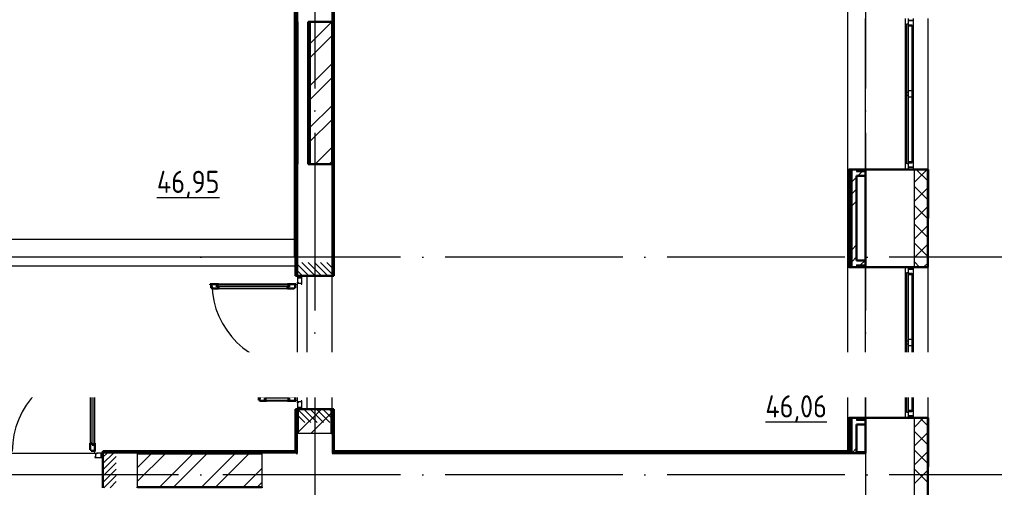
# Model space of a CAD drawing. Header units: millimetres. Extents: x -259793 to 503324, y -44556 to 93494.
# Drawn here: x 158762 to 169738, y -14228 to -8958 of the extents above; entities that cross this region are included whole.
import ezdxf
from ezdxf import colors
from ezdxf.entities.mleader import LeaderData, LeaderLine
from ezdxf.math import Vec2, Vec3

# ---------------------------------------------------------------- set-up
doc = ezdxf.new("R2010")
doc.units = ezdxf.units.MM
for name, pattern in [('ADSK_Линия сетки', [25, 20, -2.5, 0, -2.5]), ('ADSK_Сверху', [450, 300, -150]), ('ADSK_Штриховая_ш2 п1_5', [4.5, 3, -1.5])]:
    doc.linetypes.add(name, pattern=pattern)
for name, color, linetype, lineweight in [('_ Окна', 7, 'Continuous', 9), ('RC-Выноски', 7, 'Continuous', 0), ('Двери', 252, 'Continuous', 9), ('Линии', 7, 'Continuous', 9), ('Марки помещений', 252, 'Continuous', 20), ('Ограждение', 252, 'Continuous', 9), ('Окна', 252, 'Continuous', 9), ('Оси', 252, 'Continuous', 9), ('Перекрытие', 252, 'Continuous', 18), ('Стены внутренние', 7, 'Continuous', 18), ('Стены наружные', 7, 'Continuous', 18), ('Стены штриховка', 7, 'Continuous', 9)]:
    doc.layers.add(name, color=color, linetype=linetype, lineweight=lineweight)
doc.layers.add('Двери открывание', color=7, linetype='Continuous', lineweight=9, true_color=0xc0c0c0)
doc.styles.add('GOST Common_2', font='', dxfattribs={"width": 0.9, "height": 250})
doc.styles.add('Mipgost_5', font='', dxfattribs={"height": 250})
doc.styles.get('GOST Common_2').set_extended_font_data('GOST type B')
doc.styles.get('Mipgost_5').set_extended_font_data('Mipgost')

# ---------------------------------------------------------------- blocks, each defined once
blk = doc.blocks.new('2 этаж')
at = {"layer": 'Двери', "lineweight": 18, "true_color": 0x636466}
h = blk.add_hatch(dxfattribs=at)
h.set_pattern_fill('FP_2', color=251, angle=90, style=0, pattern_type=2)
h.set_pattern_definition([(135, (162076.006, -11124.253), (-35.3553, -35.3553), [])])
h.paths.add_polyline_path([(162145, -11899), (162271, -11899), (162271, -11749), (161881, -11749), (161881, -11899)])
h.paths.add_polyline_path([(161881, -10249), (162271, -10249), (162271, -10099), (161881, -10099)])
h = blk.add_hatch(dxfattribs=at)
h.set_pattern_fill('FP_2', color=251, style=0, pattern_type=2)
h.set_pattern_definition([(45, (158816.006, -12439.253), (-35.3553, 35.3553), [])])
h.paths.add_polyline_path([(159841, -12634), (159841, -12244), (159691, -12244), (159691, -12634)])
h.paths.add_polyline_path([(158041, -12634), (158191, -12634), (158191, -12244), (158041, -12244)])
at = {"layer": '_ Окна', "color": 251, "true_color": 0x636466}
for p, q in [((168758, -7349), (168758, -7374)), ((168816, -7374), (168816, -7349)), ((168758, -7374), (168816, -7374)), ((168758, -9024), (168758, -9049)), ((168816, -9024), (168758, -9024)), ((168816, -9049), (168816, -9024)), ((168758, -10149), (168758, -10174)), ((168758, -10174), (168816, -10174)), ((168816, -10174), (168816, -10149)), ((168758, -11824), (168758, -11849)), ((168816, -11824), (168758, -11824)), ((168816, -11849), (168816, -11824))]:
    blk.add_line(p, q, dxfattribs=at)
at = {"layer": '_ Окна', "color": 251, "lineweight": 18, "true_color": 0x636466}
for p, q in [((168816, -7374), (168758, -7374)), ((168758, -7374), (168758, -7412)), ((168758, -7420), (168799, -7420)), ((168799, -7420), (168799, -7432)), ((168799, -7438), (168816, -7434)), ((168816, -7434), (168816, -7374)), ((168799, -8978), (168758, -8978)), ((168758, -8986), (168758, -9024)), ((168816, -8965), (168799, -8960)), ((168799, -8966), (168799, -8978)), ((168816, -9024), (168816, -8965)), ((168758, -9024), (168816, -9024)), ((168816, -10174), (168758, -10174)), ((168758, -10174), (168758, -10212)), ((168816, -10234), (168816, -10174)), ((168758, -10220), (168799, -10220)), ((168799, -10220), (168799, -10232)), ((168799, -10238), (168816, -10234)), ((168799, -11778), (168758, -11778)), ((168758, -11786), (168758, -11824)), ((168758, -11824), (168816, -11824)), ((168816, -11765), (168799, -11760)), ((168799, -11766), (168799, -11778)), ((168816, -11824), (168816, -11765))]:
    blk.add_line(p, q, dxfattribs=at)
at = {"layer": 'Двери', "color": 251, "linetype": 'ADSK_Штриховая_ш2 п1_5', "true_color": 0x636466}
for p, q in [((161881, -10099), (161881, -10249)), ((162271, -10249), (162271, -10099)), ((161881, -10249), (162271, -10249)), ((162271, -11749), (161881, -11749)), ((161881, -11749), (161881, -11899)), ((162271, -11899), (162271, -11749)), ((159841, -12244), (159691, -12244)), ((159691, -12244), (159691, -12634))]:
    blk.add_line(p, q, dxfattribs=at)
at = {"layer": 'Двери', "color": 251, "true_color": 0x636466}
for p, q in [((161931, -10249), (161881, -10249)), ((161881, -10249), (161881, -10269)), ((161881, -10269), (161931, -10269)), ((161931, -10269), (161881, -10269)), ((161881, -10269), (161881, -10318)), ((161931, -10269), (161931, -10249)), ((161931, -10341), (161931, -10269)), ((160975, -10350), (161787, -10350)), ((160975, -10371), (160975, -10350)), ((161787, -10371), (160975, -10371)), ((161769, -10341), (160993, -10341)), ((160993, -10391), (161769, -10391)), ((161787, -10350), (161787, -10371)), ((161881, -10318), (161889, -10318)), ((161889, -10318), (161889, -10332)), ((161889, -10332), (161923, -10332)), ((161923, -10332), (161923, -10341)), ((161923, -10341), (161931, -10341)), ((159549, -11356), (159549, -12132)), ((159569, -12150), (159569, -11338)), ((159569, -11338), (159590, -11338)), ((159590, -11338), (159590, -12150)), ((159599, -12132), (159599, -11356)), ((161787, -11627), (161515, -11627)), ((161515, -11627), (161515, -11648)), ((161769, -11607), (161533, -11607)), ((161787, -11648), (161787, -11627)), ((161515, -11648), (161787, -11648)), ((161533, -11657), (161769, -11657)), ((161881, -11680), (161881, -11729)), ((161889, -11680), (161881, -11680)), ((161931, -11729), (161881, -11729)), ((161881, -11729), (161881, -11749)), ((161881, -11729), (161931, -11729)), ((161923, -11666), (161889, -11666)), ((161889, -11666), (161889, -11680)), ((161931, -11657), (161923, -11657)), ((161923, -11657), (161923, -11666)), ((161931, -11729), (161931, -11657)), ((161931, -11749), (161931, -11729)), ((161881, -11749), (161931, -11749)), ((159590, -12150), (159569, -12150)), ((159608, -12286), (159599, -12286)), ((159599, -12286), (159599, -12294)), ((159622, -12252), (159608, -12252)), ((159608, -12252), (159608, -12286)), ((159622, -12244), (159622, -12252)), ((159671, -12244), (159622, -12244)), ((159691, -12244), (159671, -12244)), ((159671, -12244), (159671, -12294)), ((159671, -12294), (159671, -12244)), ((159691, -12294), (159691, -12244)), ((159599, -12294), (159671, -12294)), ((159671, -12294), (159691, -12294))]:
    blk.add_line(p, q, dxfattribs=at)
at = {"layer": 'Двери', "color": 251, "lineweight": 30, "true_color": 0x636466}
for p, q in [((160993, -10341), (160899, -10341)), ((160899, -10341), (160899, -10349)), ((160899, -10349), (160908, -10349)), ((160908, -10349), (160908, -10383)), ((160908, -10383), (160917, -10383)), ((160917, -10383), (160917, -10391)), ((160917, -10391), (160993, -10391)), ((160975, -10350), (160993, -10350)), ((160975, -10371), (160975, -10350)), ((160993, -10371), (160975, -10371)), ((160993, -10350), (160993, -10341)), ((160993, -10391), (160993, -10371)), ((161863, -10341), (161769, -10341)), ((161769, -10350), (161769, -10341)), ((161787, -10350), (161769, -10350)), ((161769, -10371), (161787, -10371)), ((161769, -10391), (161769, -10371)), ((161769, -10391), (161845, -10391)), ((161787, -10371), (161787, -10350)), ((161845, -10391), (161845, -10383)), ((161845, -10383), (161854, -10383)), ((161854, -10383), (161854, -10349)), ((161854, -10349), (161863, -10349)), ((161863, -10349), (161863, -10341)), ((159557, -11280), (159549, -11280)), ((159549, -11280), (159549, -11356)), ((159591, -11271), (159557, -11271)), ((159557, -11271), (159557, -11280)), ((159599, -11262), (159591, -11262)), ((159591, -11262), (159591, -11271)), ((159599, -11356), (159599, -11262)), ((159549, -11356), (159569, -11356)), ((159569, -11356), (159569, -11338)), ((159569, -11338), (159590, -11338)), ((159590, -11338), (159590, -11356)), ((159590, -11356), (159599, -11356)), ((161533, -11607), (161439, -11607)), ((161439, -11607), (161439, -11615)), ((161439, -11615), (161448, -11615)), ((161448, -11615), (161448, -11649)), ((161533, -11627), (161515, -11627)), ((161515, -11627), (161515, -11648)), ((161533, -11607), (161533, -11627)), ((161845, -11607), (161769, -11607)), ((161769, -11607), (161769, -11627)), ((161769, -11627), (161787, -11627)), ((161787, -11627), (161787, -11648)), ((161845, -11615), (161845, -11607)), ((161854, -11615), (161845, -11615)), ((161854, -11649), (161854, -11615)), ((161448, -11649), (161457, -11649)), ((161457, -11649), (161457, -11657)), ((161457, -11657), (161533, -11657)), ((161515, -11648), (161533, -11648)), ((161533, -11648), (161533, -11657)), ((161769, -11648), (161769, -11657)), ((161787, -11648), (161769, -11648)), ((161769, -11657), (161863, -11657)), ((161863, -11649), (161854, -11649)), ((161863, -11657), (161863, -11649)), ((159549, -12132), (159549, -12208)), ((159549, -12132), (159569, -12132)), ((159569, -12132), (159569, -12150)), ((159569, -12150), (159590, -12150)), ((159590, -12132), (159599, -12132)), ((159590, -12150), (159590, -12132)), ((159599, -12226), (159599, -12132)), ((159549, -12208), (159557, -12208)), ((159557, -12208), (159557, -12217)), ((159557, -12217), (159591, -12217)), ((159591, -12217), (159591, -12226)), ((159591, -12226), (159599, -12226))]:
    blk.add_line(p, q, dxfattribs=at)
at = {"layer": 'Двери открывание', "color": 251, "true_color": 0x636466}
for centre, radius, start, end in [((161863, -10323), 946, 181.0903, 270), ((159617, -12226), 946, 91.0903, 180), ((161863, -11675), 406, 90, 177.459)]:
    blk.add_arc(centre, radius, start, end, dxfattribs=at)
at = {"layer": 'Линии', "color": 251, "linetype": 'ADSK_Сверху', "ltscale": 100, "true_color": 0x636466}
for p, q in [((161881, -9839), (151051, -9839)), ((161881, -10139), (151061, -10139))]:
    blk.add_line(p, q, dxfattribs=at)
at = {"layer": 'Ограждение', "color": 251, "true_color": 0x636466}
for p, q in [((162296, -10239), (162296, -4534)), ((168076, -12224), (168076, -4529)), ((168076, -9049), (168076, -7349)), ((168276, -9049), (168276, -7349)), ((168726, -9049), (168726, -7349)), ((168091, -9049), (168076, -9049)), ((161856, -10039), (161856, -10239)), ((168076, -10149), (168091, -10149)), ((168076, -11849), (168076, -10149)), ((168276, -11849), (168276, -10149)), ((168726, -11849), (168726, -10149)), ((161861, -10239), (161856, -10239)), ((162296, -10239), (162291, -10239)), ((161856, -11759), (161861, -11759)), ((161856, -11759), (161856, -12219)), ((162291, -11759), (162296, -11759)), ((162296, -12219), (162296, -11759)), ((168091, -11849), (168076, -11849)), ((159701, -12224), (159701, -12219)), ((161856, -12219), (159701, -12219)), ((161856, -12219), (161861, -12224)), ((162296, -12219), (162291, -12224)), ((168076, -12219), (162296, -12219)), ((168276, -12229), (168176, -12229))]:
    blk.add_line(p, q, dxfattribs=at)
at = {"layer": 'Окна', "color": 251, "true_color": 0x636466}
for p, q in [((168741, -7412), (168758, -7412)), ((168741, -8184), (168741, -7412)), ((168758, -7412), (168758, -8184)), ((168758, -7432), (168799, -7432)), ((168799, -7432), (168799, -8164)), ((168816, -8965), (168816, -7434)), ((168741, -8214), (168741, -8184)), ((168758, -8184), (168741, -8184)), ((168741, -8214), (168758, -8214)), ((168741, -8986), (168741, -8214)), ((168799, -8164), (168758, -8164)), ((168758, -8184), (168758, -8214)), ((168758, -8214), (168758, -8986)), ((168799, -8164), (168799, -8234)), ((168758, -8234), (168799, -8234)), ((168799, -8234), (168799, -8966)), ((168758, -8986), (168741, -8986)), ((168799, -8966), (168758, -8966)), ((168741, -10212), (168758, -10212)), ((168741, -10984), (168741, -10212)), ((168758, -10212), (168758, -10984)), ((168758, -10232), (168799, -10232)), ((168799, -10232), (168799, -10964)), ((168816, -11765), (168816, -10234)), ((168799, -10964), (168758, -10964)), ((168799, -10964), (168799, -11034)), ((168741, -11014), (168741, -10984)), ((168758, -10984), (168741, -10984)), ((168741, -11014), (168758, -11014)), ((168741, -11786), (168741, -11014)), ((168758, -10984), (168758, -11014)), ((168758, -11014), (168758, -11786)), ((168758, -11034), (168799, -11034)), ((168799, -11034), (168799, -11766)), ((168758, -11786), (168741, -11786)), ((168799, -11766), (168758, -11766))]:
    blk.add_line(p, q, dxfattribs=at)
at = {"layer": 'Оси', "color": 251, "linetype": 'ADSK_Линия сетки', "ltscale": 100, "true_color": 0x636466}
for p, q in [((162076, -1139), (162076, -32265)), ((168276, -1139), (168276, -32265)), ((170543, -10039), (93566, -10039)), ((170543, -12489), (93566, -12489))]:
    blk.add_line(p, q, dxfattribs=at)
at = {"layer": 'Перекрытие', "color": 251, "ltscale": 100, "true_color": 0x636466}
for p, q in [((161851, -10039), (156866, -10039)), ((161986, -10249), (161986, -11749)), ((162266, -11749), (162271, -11749))]:
    blk.add_line(p, q, dxfattribs=at)
at = {"layer": 'Стены внутренние', "color": 251, "true_color": 0x636466}
for p, q in [((161881, -6039), (161881, -7389)), ((162271, -7389), (162271, -6039)), ((168978, -7349), (168978, -9049)), ((161881, -8989), (161881, -10249)), ((162271, -11749), (162271, -8989)), ((168826, -10149), (168826, -9049)), ((168978, -10149), (168978, -11849)), ((161881, -11680), (161881, -10318)), ((168826, -19189), (168826, -11849)), ((162266, -12024), (161886, -12024)), ((158260, -12244), (159622, -12244)), ((160081, -12244), (159691, -12244)), ((160081, -12629), (160081, -12249)), ((161866, -12244), (161481, -12244)), ((161481, -12249), (161481, -12629)), ((161881, -12244), (161881, -12244))]:
    blk.add_line(p, q, dxfattribs=at)
at = {"layer": 'Стены внутренние', "color": 251, "lineweight": 30, "true_color": 0x636466}
for p, q in [((161881, -7389), (161881, -8989)), ((162001, -7389), (162271, -7389)), ((162001, -8989), (162001, -7389)), ((162271, -8989), (162001, -8989)), ((168978, -9049), (168276, -9049)), ((168978, -10149), (168978, -9049)), ((168276, -9124), (168276, -10074)), ((168276, -10149), (168978, -10149)), ((161881, -10249), (162271, -10249)), ((168978, -11849), (168276, -11849)), ((168978, -19341), (168978, -11849)), ((168276, -11924), (168276, -12244)), ((161886, -12024), (161881, -12024)), ((162271, -12024), (162266, -12024)), ((159691, -12244), (159691, -12634)), ((160081, -12249), (160081, -12244)), ((161481, -12244), (161481, -12249)), ((161881, -12244), (161866, -12244)), ((168101, -12244), (162271, -12244)), ((168276, -12244), (168176, -12244)), ((160081, -12634), (160081, -12629)), ((161481, -12629), (161481, -12634))]:
    blk.add_line(p, q, dxfattribs=at)
at = {"layer": 'Стены внутренние', "color": 251, "linetype": 'Continuous', "lineweight": 9, "true_color": 0x636466}
for p, q in [((168826, -9194), (168969, -9051)), ((168976, -9180), (168845, -9049)), ((168976, -9393), (168826, -9243)), ((168826, -9406), (168976, -9256)), ((168976, -9372), (168978, -9372)), ((168976, -9605), (168826, -9455)), ((168826, -9618), (168976, -9468)), ((168976, -9817), (168826, -9667)), ((168826, -9830), (168976, -9680)), ((168976, -9779), (168978, -9779)), ((168976, -10029), (168826, -9879)), ((168826, -10042), (168976, -9892)), ((168884, -10149), (168826, -10091)), ((168976, -10084), (168978, -10084)), ((168933, -10147), (168976, -10105)), ((168826, -11952), (168926, -11851)), ((168976, -11938), (168887, -11849)), ((168978, -11912), (168976, -11908)), ((168976, -12150), (168826, -12000)), ((168826, -12164), (168976, -12014)), ((168976, -12014), (168978, -12014)), ((168976, -12362), (168826, -12212)), ((168826, -12376), (168976, -12226)), ((168976, -12319), (168978, -12319)), ((168976, -12575), (168826, -12425)), ((168826, -12588), (168976, -12438))]:
    blk.add_line(p, q, dxfattribs=at)
at = {"layer": 'Стены наружные', "color": 251, "lineweight": 30, "true_color": 0x636466}
for p, q in [((162291, -10249), (162291, -4529)), ((161851, -5039), (161851, -10039)), ((162021, -7389), (162021, -8989)), ((162271, -8989), (162271, -7389)), ((168276, -9049), (168091, -9049)), ((168091, -9049), (168091, -10149)), ((168276, -9124), (168276, -9049)), ((168983, -9049), (168978, -9049)), ((168983, -9599), (168983, -9049)), ((168176, -10074), (168176, -9124)), ((168176, -9124), (168276, -9124)), ((168978, -9599), (168983, -9599)), ((161851, -10039), (161861, -10039)), ((161861, -10039), (161861, -10249)), ((168276, -10074), (168176, -10074)), ((168276, -10149), (168276, -10074)), ((168091, -10149), (168276, -10149)), ((161861, -10249), (161881, -10249)), ((162271, -10249), (162291, -10249)), ((161881, -11749), (161861, -11749)), ((161861, -11749), (161861, -12224)), ((161881, -12024), (161881, -11749)), ((162266, -11749), (161886, -11749)), ((161886, -11749), (161886, -12024)), ((162266, -12024), (162266, -11749)), ((162291, -11749), (162271, -11749)), ((162271, -11749), (162271, -12024)), ((162291, -12224), (162291, -11749)), ((168276, -11849), (168091, -11849)), ((168091, -11849), (168091, -12224)), ((168276, -11924), (168276, -11849)), ((168978, -11849), (168978, -12399)), ((168983, -11849), (168978, -11849)), ((168983, -12399), (168983, -11849)), ((168176, -12244), (168176, -11924)), ((168176, -11924), (168276, -11924)), ((159691, -12224), (159691, -12244)), ((161861, -12224), (159691, -12224)), ((160081, -12244), (161481, -12244)), ((161481, -12249), (160081, -12249)), ((161866, -12224), (161866, -12229)), ((162271, -12244), (168101, -12244)), ((162286, -12229), (162286, -12224)), ((168096, -12229), (162286, -12229)), ((168091, -12224), (162291, -12224)), ((168096, -12224), (168096, -12229)), ((168101, -12229), (168101, -12244)), ((168101, -12244), (168101, -12244)), ((168101, -12244), (168176, -12244)), ((168978, -12399), (168983, -12399)), ((160081, -12629), (161481, -12629))]:
    blk.add_line(p, q, dxfattribs=at)
at = {"layer": 'Стены наружные', "color": 251, "linetype": 'Continuous', "lineweight": 9, "true_color": 0x636466}
for p, q in [((162021, -7636), (162268, -7389)), ((162271, -7476), (162286, -7461)), ((162286, -7390), (162291, -7385)), ((162286, -7461), (162291, -7456)), ((162021, -7793), (162271, -7543)), ((162286, -7531), (162291, -7526)), ((162286, -7602), (162291, -7597)), ((162286, -7673), (162291, -7668)), ((162286, -7744), (162291, -7739)), ((162021, -8108), (162271, -7858)), ((162271, -7900), (162286, -7885)), ((162286, -7814), (162291, -7809)), ((162286, -7885), (162291, -7880)), ((162286, -7956), (162291, -7951)), ((162021, -8265), (162271, -8015)), ((162286, -8026), (162291, -8021)), ((162286, -8097), (162291, -8092)), ((162286, -8168), (162291, -8163)), ((162021, -8579), (162271, -8329)), ((162271, -8324), (162286, -8309)), ((162286, -8239), (162291, -8234)), ((162286, -8309), (162291, -8304)), ((162286, -8380), (162291, -8375)), ((162286, -8451), (162291, -8446)), ((162021, -8736), (162271, -8486)), ((162286, -8521), (162291, -8516)), ((162286, -8592), (162291, -8587)), ((162286, -8663), (162291, -8658)), ((162271, -8749), (162286, -8734)), ((162286, -8734), (162291, -8729)), ((162082, -8989), (162271, -8801)), ((162286, -8804), (162291, -8799)), ((162286, -8875), (162291, -8870)), ((162239, -8989), (162271, -8958)), ((162286, -8946), (162291, -8941)), ((162286, -9016), (162291, -9011)), ((162286, -9087), (162291, -9082)), ((168091, -9080), (168096, -9075)), ((168101, -9070), (168114, -9058)), ((168114, -9058), (168122, -9049)), ((168188, -9124), (168238, -9074)), ((162271, -9173), (162286, -9158)), ((162286, -9158), (162291, -9153)), ((168091, -9151), (168096, -9146)), ((168091, -9222), (168096, -9217)), ((168126, -9187), (168176, -9137)), ((162286, -9229), (162291, -9224)), ((162286, -9299), (162291, -9294)), ((168091, -9292), (168096, -9287)), ((168096, -9287), (168101, -9282)), ((168101, -9282), (168114, -9270)), ((168114, -9270), (168126, -9257)), ((168126, -9321), (168176, -9271)), ((162286, -9370), (162291, -9365)), ((162286, -9441), (162291, -9436)), ((168091, -9363), (168096, -9358)), ((168091, -9434), (168096, -9429)), ((168126, -9456), (168176, -9406)), ((168978, -9372), (168983, -9372)), ((162286, -9511), (162291, -9506)), ((168091, -9505), (168096, -9500)), ((168101, -9495), (168114, -9482)), ((168114, -9482), (168126, -9470)), ((162271, -9597), (162286, -9582)), ((162286, -9582), (162291, -9577)), ((162286, -9653), (162291, -9648)), ((168091, -9575), (168096, -9570)), ((168091, -9646), (168096, -9641)), ((162286, -9723), (162291, -9718)), ((168091, -9717), (168096, -9712)), ((168096, -9712), (168101, -9707)), ((168101, -9707), (168114, -9694)), ((168114, -9694), (168126, -9682)), ((162286, -9794), (162291, -9789)), ((162286, -9865), (162291, -9860)), ((168091, -9787), (168096, -9782)), ((168091, -9858), (168096, -9853)), ((162286, -9936), (162291, -9931)), ((168091, -9929), (168096, -9924)), ((168101, -9919), (168114, -9906)), ((168114, -9906), (168126, -9894)), ((168126, -9950), (168176, -9900)), ((161861, -10078), (161866, -10073)), ((162271, -10021), (162286, -10006)), ((162286, -10006), (162291, -10001)), ((162286, -10077), (162291, -10072)), ((168091, -10000), (168096, -9995)), ((168091, -10070), (168096, -10065)), ((168126, -10085), (168176, -10035)), ((168221, -10124), (168271, -10074)), ((161861, -10148), (161866, -10143)), ((162286, -10148), (162291, -10143)), ((168091, -10141), (168096, -10136)), ((168096, -10136), (168101, -10131)), ((168101, -10131), (168114, -10119)), ((168114, -10119), (168126, -10106)), ((161861, -10219), (161866, -10214)), ((162286, -10218), (162291, -10213)), ((161861, -11775), (161866, -11770)), ((161861, -11846), (161866, -11841)), ((161886, -12014), (162151, -11749)), ((162033, -12024), (162266, -11791)), ((162286, -11774), (162291, -11769)), ((162286, -11845), (162291, -11840)), ((161861, -11916), (161866, -11911)), ((162286, -11916), (162291, -11911)), ((168091, -11909), (168096, -11904)), ((168267, -11874), (168276, -11865)), ((168981, -11917), (168978, -11912)), ((161861, -11987), (161866, -11982)), ((161861, -12058), (161866, -12053)), ((162286, -11986), (162291, -11981)), ((162286, -12057), (162291, -12052)), ((168091, -11979), (168096, -11974)), ((168091, -12050), (168096, -12045)), ((168101, -12040), (168114, -12028)), ((168114, -12028), (168126, -12015)), ((168978, -12014), (168983, -12014)), ((161861, -12128), (161866, -12123)), ((161866, -12123), (161881, -12108)), ((162271, -12143), (162286, -12128)), ((162286, -12128), (162291, -12123)), ((168091, -12121), (168096, -12116)), ((159710, -12229), (159715, -12224)), ((159780, -12229), (159785, -12224)), ((159812, -12244), (159812, -12229)), ((159851, -12229), (159856, -12224)), ((159922, -12229), (159927, -12224)), ((159992, -12229), (159997, -12224)), ((160063, -12229), (160068, -12224)), ((160081, -12405), (160237, -12249)), ((160081, -12562), (160394, -12249)), ((160134, -12229), (160139, -12224)), ((160204, -12229), (160209, -12224)), ((160275, -12229), (160280, -12224)), ((160328, -12629), (160708, -12249)), ((160346, -12229), (160351, -12224)), ((160412, -12244), (160412, -12229)), ((160417, -12229), (160422, -12224)), ((160485, -12629), (160865, -12249)), ((160487, -12229), (160492, -12224)), ((160558, -12229), (160563, -12224)), ((160629, -12229), (160634, -12224)), ((160699, -12229), (160704, -12224)), ((160770, -12229), (160775, -12224)), ((160800, -12629), (161180, -12249)), ((160841, -12229), (160846, -12224)), ((160912, -12229), (160917, -12224)), ((160957, -12629), (161337, -12249)), ((160982, -12229), (160987, -12224)), ((161012, -12244), (161012, -12229)), ((161053, -12229), (161058, -12224)), ((161124, -12229), (161129, -12224)), ((161194, -12229), (161199, -12224)), ((161265, -12229), (161270, -12224)), ((161336, -12229), (161341, -12224)), ((161407, -12229), (161412, -12224)), ((161477, -12229), (161482, -12224)), ((161548, -12229), (161553, -12224)), ((161612, -12244), (161612, -12229)), ((161619, -12229), (161624, -12224)), ((161689, -12229), (161694, -12224)), ((161760, -12229), (161765, -12224)), ((161831, -12229), (161836, -12224)), ((161861, -12199), (161866, -12194)), ((162286, -12198), (162291, -12193)), ((162326, -12229), (162331, -12224)), ((162397, -12229), (162402, -12224)), ((162467, -12229), (162472, -12224)), ((162538, -12229), (162543, -12224)), ((162594, -12244), (162609, -12229)), ((162609, -12229), (162614, -12224)), ((162679, -12229), (162684, -12224)), ((162750, -12229), (162755, -12224)), ((162821, -12229), (162826, -12224)), ((162892, -12229), (162897, -12224)), ((162962, -12229), (162967, -12224)), ((163018, -12244), (163033, -12229)), ((163033, -12229), (163038, -12224)), ((163104, -12229), (163109, -12224)), ((163174, -12229), (163179, -12224)), ((163245, -12229), (163250, -12224)), ((163316, -12229), (163321, -12224)), ((163386, -12229), (163391, -12224)), ((163442, -12244), (163457, -12229)), ((163457, -12229), (163462, -12224)), ((163528, -12229), (163533, -12224)), ((163599, -12229), (163604, -12224)), ((163669, -12229), (163674, -12224)), ((163740, -12229), (163745, -12224)), ((163811, -12229), (163816, -12224)), ((163866, -12244), (163881, -12229)), ((163881, -12229), (163886, -12224)), ((163952, -12229), (163957, -12224)), ((164023, -12229), (164028, -12224)), ((164094, -12229), (164099, -12224)), ((164164, -12229), (164169, -12224)), ((164235, -12229), (164240, -12224)), ((164291, -12244), (164306, -12229)), ((164306, -12229), (164311, -12224)), ((164376, -12229), (164381, -12224)), ((164447, -12229), (164452, -12224)), ((164518, -12229), (164523, -12224)), ((164589, -12229), (164594, -12224)), ((164659, -12229), (164664, -12224)), ((164715, -12244), (164730, -12229)), ((164730, -12229), (164735, -12224)), ((164801, -12229), (164806, -12224)), ((164871, -12229), (164876, -12224)), ((164942, -12229), (164947, -12224)), ((165013, -12229), (165018, -12224)), ((165084, -12229), (165089, -12224)), ((165139, -12244), (165154, -12229)), ((165154, -12229), (165159, -12224)), ((165225, -12229), (165230, -12224)), ((165296, -12229), (165301, -12224)), ((165366, -12229), (165371, -12224)), ((165437, -12229), (165442, -12224)), ((165508, -12229), (165513, -12224)), ((165564, -12244), (165579, -12229)), ((165579, -12229), (165584, -12224)), ((165649, -12229), (165654, -12224)), ((165720, -12229), (165725, -12224)), ((165791, -12229), (165796, -12224)), ((165861, -12229), (165866, -12224)), ((165932, -12229), (165937, -12224)), ((165988, -12244), (166003, -12229)), ((166003, -12229), (166008, -12224)), ((166073, -12229), (166078, -12224)), ((166144, -12229), (166149, -12224)), ((166215, -12229), (166220, -12224)), ((166286, -12229), (166291, -12224)), ((166356, -12229), (166361, -12224)), ((166412, -12244), (166427, -12229)), ((166427, -12229), (166432, -12224)), ((166498, -12229), (166503, -12224)), ((166568, -12229), (166573, -12224)), ((166639, -12229), (166644, -12224)), ((166710, -12229), (166715, -12224)), ((166781, -12229), (166786, -12224)), ((166836, -12244), (166851, -12229)), ((166851, -12229), (166856, -12224)), ((166922, -12229), (166927, -12224)), ((166993, -12229), (166998, -12224)), ((167063, -12229), (167068, -12224)), ((167134, -12229), (167139, -12224)), ((167205, -12229), (167210, -12224)), ((167261, -12244), (167276, -12229)), ((167276, -12229), (167281, -12224)), ((167346, -12229), (167351, -12224)), ((167417, -12229), (167422, -12224)), ((167488, -12229), (167493, -12224)), ((167558, -12229), (167563, -12224)), ((167629, -12229), (167634, -12224)), ((167685, -12244), (167700, -12229)), ((167700, -12229), (167705, -12224)), ((167771, -12229), (167776, -12224)), ((167841, -12229), (167846, -12224)), ((167912, -12229), (167917, -12224)), ((167983, -12229), (167988, -12224)), ((168053, -12229), (168058, -12224)), ((168091, -12192), (168096, -12187)), ((168109, -12244), (168114, -12240)), ((168114, -12240), (168126, -12227)), ((168126, -12240), (168176, -12190)), ((168978, -12319), (168983, -12319)), ((161271, -12629), (161481, -12419)), ((161428, -12629), (161481, -12576))]:
    blk.add_line(p, q, dxfattribs=at)
at = {"layer": 'Стены наружные', "color": 251, "true_color": 0x636466}
for p, q in [((162271, -8989), (162271, -10249)), ((168983, -9599), (168983, -10149)), ((168983, -10149), (168978, -10149)), ((161881, -12244), (161881, -12024)), ((162271, -12024), (162271, -12244)), ((168261, -12237), (168261, -12229)), ((168276, -12237), (168261, -12237))]:
    blk.add_line(p, q, dxfattribs=at)
at = {"layer": 'Стены штриховка', "color": 251, "true_color": 0x636466}
for p, q in [((162286, -10249), (162286, -4524)), ((161866, -5039), (161866, -10249)), ((168096, -9049), (168096, -10149)), ((168101, -10149), (168101, -9049)), ((168114, -10149), (168114, -9049)), ((168126, -10149), (168126, -9049)), ((168176, -9049), (168176, -9074)), ((168176, -9062), (168276, -9062)), ((168176, -9074), (168276, -9074)), ((168902, -9049), (168902, -9051)), ((168976, -9051), (168902, -9051)), ((168976, -10147), (168976, -9051)), ((161861, -10039), (161881, -10039)), ((168176, -10124), (168276, -10124)), ((168176, -10124), (168176, -10149)), ((168176, -10137), (168276, -10137)), ((168902, -10147), (168902, -10149)), ((168902, -10147), (168976, -10147)), ((161866, -11749), (161866, -12224)), ((162286, -12224), (162286, -11749)), ((168096, -11849), (168096, -12224)), ((168101, -12229), (168101, -11849)), ((168114, -12244), (168114, -11849)), ((168126, -12244), (168126, -11849)), ((168176, -11849), (168176, -11874)), ((168902, -11849), (168902, -11851)), ((168976, -11851), (168902, -11851)), ((168976, -19341), (168976, -11851)), ((168176, -11862), (168276, -11862)), ((168176, -11874), (168276, -11874)), ((161866, -12229), (159691, -12229)), ((161866, -12244), (161866, -12229))]:
    blk.add_line(p, q, dxfattribs=at)
at = {"layer": 'Марки помещений', "color": 251, "true_color": 0x636466, "style": 'GOST Common_2', "width": 0.9}
for s, p in [('%%U46,95', (160299, -9315)), ('%%U46,06', (167149, -11843))]:
    blk.add_text(s, height=250, dxfattribs=at).set_placement(p)

msp = doc.modelspace()

# ---------------------------------------------------------------- block references
msp.add_blockref('2 этаж', (10, -1596.55941))

# ---------------------------------------------------------------- next in the draw order: leaders
at = {"layer": 'RC-Выноски', "lineweight": 5}
ml = msp.add_multileader_mtext('Standard', dxfattribs=at)
ml.set_content('АЛ2.4', color=256, style='Mipgost_5')
ml.set_leader_properties()
ml.build(insert=Vec2(0, 0))
ml.multileader.update_dxf_attribs({"has_text_frame": 1, "text_left_attachment_type": 6, "text_right_attachment_type": 6, "dogleg_length": 2, "arrow_head_size": 404, "scale": 100})
ctx = ml.context
ctx.base_point, ctx.scale, ctx.char_height, ctx.arrow_head_size, ctx.landing_gap_size, ctx.plane_origin = Vec3(149905.38979, -13136.66787), 100, 252.5, 404, 101, Vec3(-328574.30659, -457623.10985)
ctx.left_attachment, ctx.right_attachment = 6, 6
notes = []
notes.append((ctx, [(1, (1, 1, 0), (151024.32551, -13136.66787), (-1, 0), 202, [(0, [(151024.32551, -11980.39832)], 0, [])])]))
ctx.mtext.insert, ctx.mtext.width, ctx.mtext.flow_direction = Vec3(150006.38979, -12833.66787), 716.1982143, 5
ctx.mtext.has_bg_fill, ctx.mtext.bg_color, ctx.mtext.bg_scale_factor, ctx.mtext.bg_transparency, ctx.mtext.use_window_bg_color = 1, -1027028792, 1.5, 0, 1
for ctx, leaders in notes:
    for number, flags, end, landing, length, lines in leaders:
        leader = LeaderData()
        leader.index, (leader.has_last_leader_line, leader.has_dogleg_vector, leader.attachment_direction) = number, flags
        leader.last_leader_point, leader.dogleg_vector, leader.dogleg_length = Vec3(end), Vec3(landing), length
        for number, points, colour, breaks in lines:
            line = LeaderLine()
            line.index, line.vertices, line.color, line.breaks = number, Vec3.list(points), colors.encode_raw_color(colour), breaks
            leader.lines.append(line)
        ctx.leaders.append(leader)

doc.saveas('drawing.dxf')
